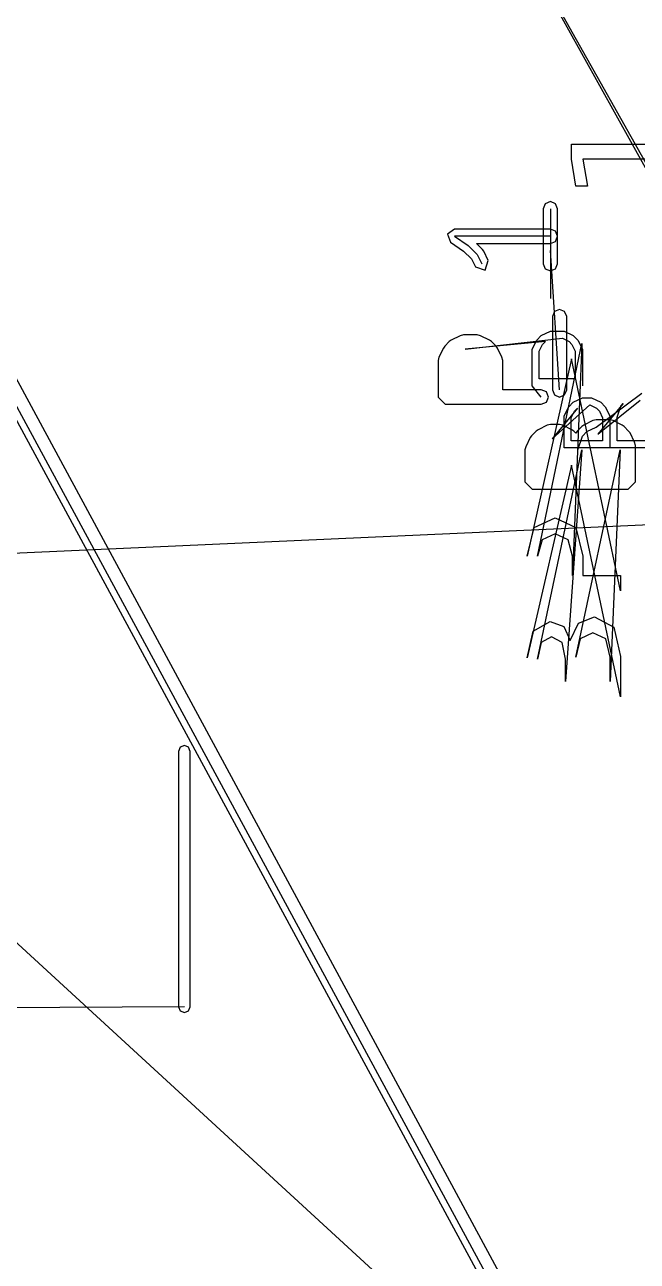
# Model space of a CAD drawing. Extents: x 0 to 334, y -361 to 120.
# Drawn here: x 93.58 to 99.96, y 64.69 to 77.57 of the extents above; entities that cross this region are included whole.
import ezdxf

# ---------------------------------------------------------------- set-up
doc = ezdxf.new("R2010")
doc.units = 0

msp = doc.modelspace()

# ---------------------------------------------------------------- linework, layer by layer
at = {"layer": 'Layer 1'}
for p, q in [((301.09, -309.873), (89.04, 81.8172)), ((89.04, 81.6672), (301.09, -310.023)), ((89.24, 81.7422), (300.89, -309.948)), ((96.89, 81.7422), (317.14, -314.473)), ((96.89, 81.7422), (317.14, -310.473)), ((51.04, 70.1442), (277.05, 80.3642)), ((99.270825, 76.164578), (99.2709, 76.3236)), ((99.2709, 76.3236), (100.132, 76.3236)), ((99.3177, 75.8836), (99.270825, 76.164578)), ((100.132, 76.1662), (99.3906, 76.1662)), ((99.3906, 76.1662), (99.437475, 75.883648)), ((99.437475, 75.883648), (99.3177, 75.8836)), ((99.0524, 75.723814), (98.999367, 75.701847)), ((99.105433, 75.701933), (99.0524, 75.7239)), ((99.0524, 75.7239), (99.0524, 75.723814)), ((98.999367, 75.701847), (98.9774, 75.648814)), ((98.9774, 75.648814), (98.9774, 75.0774)), ((99.0524, 75.648814), (99.0524, 74.7167)), ((99.1274, 75.6489), (99.105433, 75.701933)), ((99.1274, 75.0774), (99.1274, 75.6489)), ((98.0524, 75.4381), (97.980636, 75.384828)), ((97.980636, 75.384828), (98.010798, 75.300696)), ((99.0524, 75.4382), (98.0524, 75.4381)), ((99.0524, 75.3631), (98.0524, 75.3631)), ((98.0524, 75.3631), (98.195258, 75.267862)), ((99.105433, 75.416233), (99.0524, 75.4382)), ((99.1274, 75.3632), (99.105433, 75.416233)), ((99.105433, 75.310167), (99.1274, 75.3632)), ((98.010798, 75.300696), (98.147476, 75.209578)), ((98.147476, 75.209578), (98.228857, 75.128197)), ((98.195258, 75.267862), (98.290496, 75.172624)), ((98.281086, 75.2881), (99.0524, 75.2882)), ((98.343529, 75.225657), (98.281086, 75.2881)), ((98.357578, 75.206165), (98.343529, 75.225657)), ((98.405197, 75.110927), (98.357578, 75.206165)), ((99.0524, 75.2882), (99.105433, 75.310167)), ((99.147639, 73.764319), (99.0524, 75.2131)), ((98.228857, 75.128197), (98.271033, 75.043845)), ((98.290496, 75.172624), (98.338115, 75.077386)), ((98.371656, 75.010304), (98.405197, 75.110927)), ((98.9774, 75.0774), (98.999367, 75.024367)), ((99.105433, 75.024367), (99.1274, 75.0774)), ((98.271033, 75.043845), (98.371656, 75.010304)), ((98.999367, 75.024367), (99.0524, 75.0024)), ((99.0524, 75.0024), (99.105433, 75.024367)), ((99.094606, 74.579256), (99.072639, 74.526223)), ((99.147639, 74.601223), (99.094606, 74.579256)), ((99.1476, 74.6012), (99.147639, 74.601223)), ((99.200633, 74.579233), (99.1476, 74.6012)), ((99.2226, 74.5262), (99.200633, 74.579233)), ((99.072639, 74.526223), (99.0726, 73.7643)), ((99.2226, 73.7643), (99.2226, 74.5262)), ((98.114097, 74.327801), (98.018859, 74.280182)), ((98.147638, 74.335719), (98.114097, 74.327801)), ((98.290524, 74.335776), (98.147638, 74.335719)), ((98.165343, 74.185719), (99.1775, 74.3012)), ((98.324065, 74.327858), (98.290524, 74.335776)), ((98.419303, 74.280239), (98.324065, 74.327858)), ((98.90952, 74.281038), (98.957139, 74.328657)), ((98.957139, 74.328657), (99.052377, 74.376276)), ((99.052377, 74.376276), (99.1952, 74.3762)), ((99.1775, 74.3012), (99.246016, 74.266942)), ((99.1952, 74.3762), (99.290438, 74.328581)), ((99.290438, 74.328581), (99.338057, 74.280962)), ((97.937699, 74.199023), (97.890079, 74.103785)), ((97.951748, 74.218514), (97.937699, 74.199023)), ((97.999367, 74.266133), (97.951748, 74.218514)), ((98.018859, 74.280182), (97.999367, 74.266133)), ((99.001566, 74.267023), (98.165343, 74.185719)), ((98.438795, 74.26619), (98.419303, 74.280239)), ((98.486414, 74.218571), (98.438795, 74.26619)), ((98.500463, 74.199079), (98.486414, 74.218571)), ((98.548082, 74.103841), (98.500463, 74.199079)), ((98.8619, 74.1858), (98.90952, 74.281038)), ((98.8619, 73.8048), (98.8619, 74.1858)), ((98.918166, 72.031), (99.378893, 74.24579)), ((98.9369, 74.1681), (98.971159, 74.236616)), ((98.9369, 73.8798), (98.9369, 74.1681)), ((98.971159, 74.236616), (99.001566, 74.267023)), ((99.246016, 74.266942), (99.276423, 74.236535)), ((99.276423, 74.236535), (99.310681, 74.168019)), ((99.378893, 74.24579), (99.2834, 71.831)), ((99.310681, 74.168019), (99.3107, 73.8798)), ((99.338057, 74.280962), (99.385676, 74.185724)), ((99.385676, 74.185724), (99.3857, 73.8048)), ((97.882161, 74.070243), (97.8821, 73.6893)), ((97.890079, 74.103785), (97.882161, 74.070243)), ((98.556, 74.0703), (98.548082, 74.103841)), ((98.556, 73.7643), (98.556, 74.0703)), ((99.27082, 74.086805), (98.8101, 72.031)), ((99.7821, 71.6721), (99.27082, 74.086805)), ((98.957161, 73.689291), (98.8619, 73.8048)), ((99.3107, 73.8798), (98.9369, 73.8798)), ((97.8821, 73.6893), (97.9571, 73.6143)), ((98.9571, 73.7643), (98.556, 73.7643)), ((99.010133, 73.742333), (98.9571, 73.7643)), ((99.0321, 73.6893), (99.010133, 73.742333)), ((99.010133, 73.636267), (99.0321, 73.6893)), ((99.0726, 73.7643), (99.094567, 73.711267)), ((99.094567, 73.711267), (99.1476, 73.6893)), ((99.1476, 73.6893), (99.200633, 73.711267)), ((99.200633, 73.711267), (99.2226, 73.7643)), ((99.290439, 73.634557), (99.385677, 73.682176)), ((99.385677, 73.682176), (99.481, 73.6822)), ((99.481, 73.6822), (99.576238, 73.634581)), ((99.528557, 73.376228), (100.005, 73.7298)), ((99.546262, 73.301228), (99.9871, 73.6548)), ((97.9571, 73.6143), (98.481, 73.6143)), ((98.481, 73.6143), (98.9571, 73.6143)), ((98.9571, 73.6143), (99.010133, 73.636267)), ((99.070072, 73.253609), (99.4632, 73.6072)), ((99.334866, 73.572923), (99.070072, 73.253609)), ((99.1952, 73.4917), (99.24282, 73.586938)), ((99.24282, 73.586938), (99.290439, 73.634557)), ((99.2702, 73.474), (99.304459, 73.542516)), ((99.304459, 73.542516), (99.334866, 73.572923)), ((99.4632, 73.6072), (99.531716, 73.572942)), ((99.531716, 73.572942), (99.562123, 73.542535)), ((99.811065, 73.620608), (99.546262, 73.301228)), ((99.562123, 73.542535), (99.596381, 73.474019)), ((99.576238, 73.634581), (99.623857, 73.586962)), ((99.623857, 73.586962), (99.671476, 73.491724)), ((99.7464, 73.4796), (99.784571, 73.594114)), ((99.784571, 73.594114), (99.811065, 73.620608)), ((99.018859, 73.395682), (98.923621, 73.348063)), ((99.0524, 73.4036), (99.018859, 73.395682)), ((99.147605, 73.403609), (99.0524, 73.4036)), ((99.181146, 73.395691), (99.147605, 73.403609)), ((99.276384, 73.348072), (99.181146, 73.395691)), ((99.1952, 73.1584), (99.1952, 73.4917)), ((99.2702, 73.2334), (99.2702, 73.474)), ((99.399778, 73.395691), (99.380286, 73.381642)), ((99.495016, 73.44331), (99.399778, 73.395691)), ((99.528557, 73.451228), (99.495016, 73.44331)), ((99.671424, 73.451276), (99.528557, 73.451228)), ((99.596381, 73.474019), (99.5964, 73.2334)), ((99.671476, 73.491724), (99.6714, 73.1584)), ((99.704965, 73.443358), (99.671424, 73.451276)), ((99.800203, 73.395739), (99.704965, 73.443358)), ((99.7464, 73.2334), (99.7464, 73.4796)), ((99.819695, 73.38169), (99.800203, 73.395739)), ((98.842461, 73.266904), (98.794841, 73.171666)), ((98.85651, 73.286395), (98.842461, 73.266904)), ((98.904129, 73.334014), (98.85651, 73.286395)), ((98.923621, 73.348063), (98.904129, 73.334014)), ((99.295876, 73.334023), (99.276384, 73.348072)), ((99.317565, 73.312334), (99.295876, 73.334023)), ((99.332667, 73.334023), (99.317565, 73.312334)), ((99.380286, 73.381642), (99.332667, 73.334023)), ((99.338081, 73.138133), (99.3857, 73.28099)), ((99.3857, 73.28099), (99.433319, 73.328609)), ((99.433319, 73.328609), (99.528557, 73.376228)), ((99.867314, 73.334071), (99.819695, 73.38169)), ((99.881363, 73.314579), (99.867314, 73.334071)), ((99.928982, 73.219341), (99.881363, 73.314579)), ((98.786923, 73.138124), (98.7869, 72.8048)), ((98.794841, 73.171666), (98.786923, 73.138124)), ((98.918131, 70.9606), (99.378893, 73.139982)), ((100.195, 73.1584), (99.1952, 73.1584)), ((99.378893, 73.139982), (99.2111, 70.7252)), ((99.5964, 73.2334), (99.2702, 73.2334)), ((99.31788, 70.9802), (99.778632, 73.139982)), ((99.778632, 73.139982), (99.674, 70.7252)), ((100.12, 73.2334), (99.7464, 73.2334)), ((99.9369, 73.1858), (99.928982, 73.219341)), ((99.9369, 72.8048), (99.9369, 73.1858)), ((99.27082, 72.980997), (98.8101, 70.9724)), ((99.7821, 70.5663), (99.27082, 72.980997)), ((98.7869, 72.8048), (98.8619, 72.7298)), ((99.8619, 72.7298), (99.9369, 72.8048)), ((98.8619, 72.7298), (99.3381, 72.7298)), ((99.3381, 72.7298), (99.8619, 72.7298)), ((98.884319, 72.329292), (99.100465, 72.430822)), ((99.100465, 72.430822), (99.317912, 72.329292)), ((98.8101, 72.031), (98.884319, 72.329292)), ((99.100458, 72.26318), (98.965692, 72.202577)), ((99.235874, 72.202577), (99.100458, 72.26318)), ((99.317912, 72.329292), (99.39148, 72.031)), ((98.965692, 72.202577), (98.918166, 72.031)), ((99.2834, 72.031), (99.235874, 72.202577)), ((99.2834, 71.831), (99.2834, 72.031)), ((99.39148, 72.031), (99.3915, 71.831)), ((99.3915, 71.831), (99.7821, 71.831)), ((99.7821, 71.831), (99.7821, 71.6721)), ((98.8726, 71.25259), (99.050334, 71.350972)), ((99.050334, 71.350972), (99.192261, 71.300601)), ((99.258017, 71.152635), (99.345256, 71.334444)), ((99.345256, 71.334444), (99.50997, 71.399769)), ((99.50997, 71.399769), (99.711141, 71.29273)), ((98.8101, 70.9724), (98.8726, 71.25259)), ((99.192261, 71.300601), (99.258017, 71.152635)), ((99.495615, 71.232056), (99.3615, 71.169879)), ((99.63038, 71.169879), (99.495615, 71.232056)), ((99.711141, 71.29273), (99.782105, 70.988141)), ((98.954589, 71.133752), (98.918131, 70.9606)), ((99.064615, 71.191206), (98.954589, 71.133752)), ((99.175292, 71.133752), (99.064615, 71.191206)), ((99.2111, 70.9606), (99.175292, 71.133752)), ((99.3615, 71.169879), (99.31788, 70.9802)), ((99.674, 70.9802), (99.63038, 71.169879)), ((99.2111, 70.7252), (99.2111, 70.9606)), ((99.674, 70.7252), (99.674, 70.9802)), ((99.782105, 70.988141), (99.7821, 70.5663)), ((95.24, 70.0592), (95.197574, 70.041626)), ((95.282426, 70.041626), (95.24, 70.0592)), ((95.24, 70.0592), (95.24, 70.0592)), ((95.197574, 70.041626), (95.18, 69.9992)), ((95.18, 69.9992), (95.18, 67.3392)), ((95.3, 69.9992), (95.282426, 70.041626)), ((95.3, 67.3392), (95.3, 69.9992)), ((123.325, 40.6092), (92.64, 68.7892)), ((95.24, 67.3392), (82.42, 67.2792)), ((95.18, 67.3392), (95.197574, 67.296774)), ((95.197574, 67.296774), (95.24, 67.2792)), ((95.24, 67.2792), (95.282426, 67.296774)), ((95.282426, 67.296774), (95.3, 67.3392))]:
    msp.add_line(p, q, dxfattribs=at)

doc.saveas('drawing.dxf')
